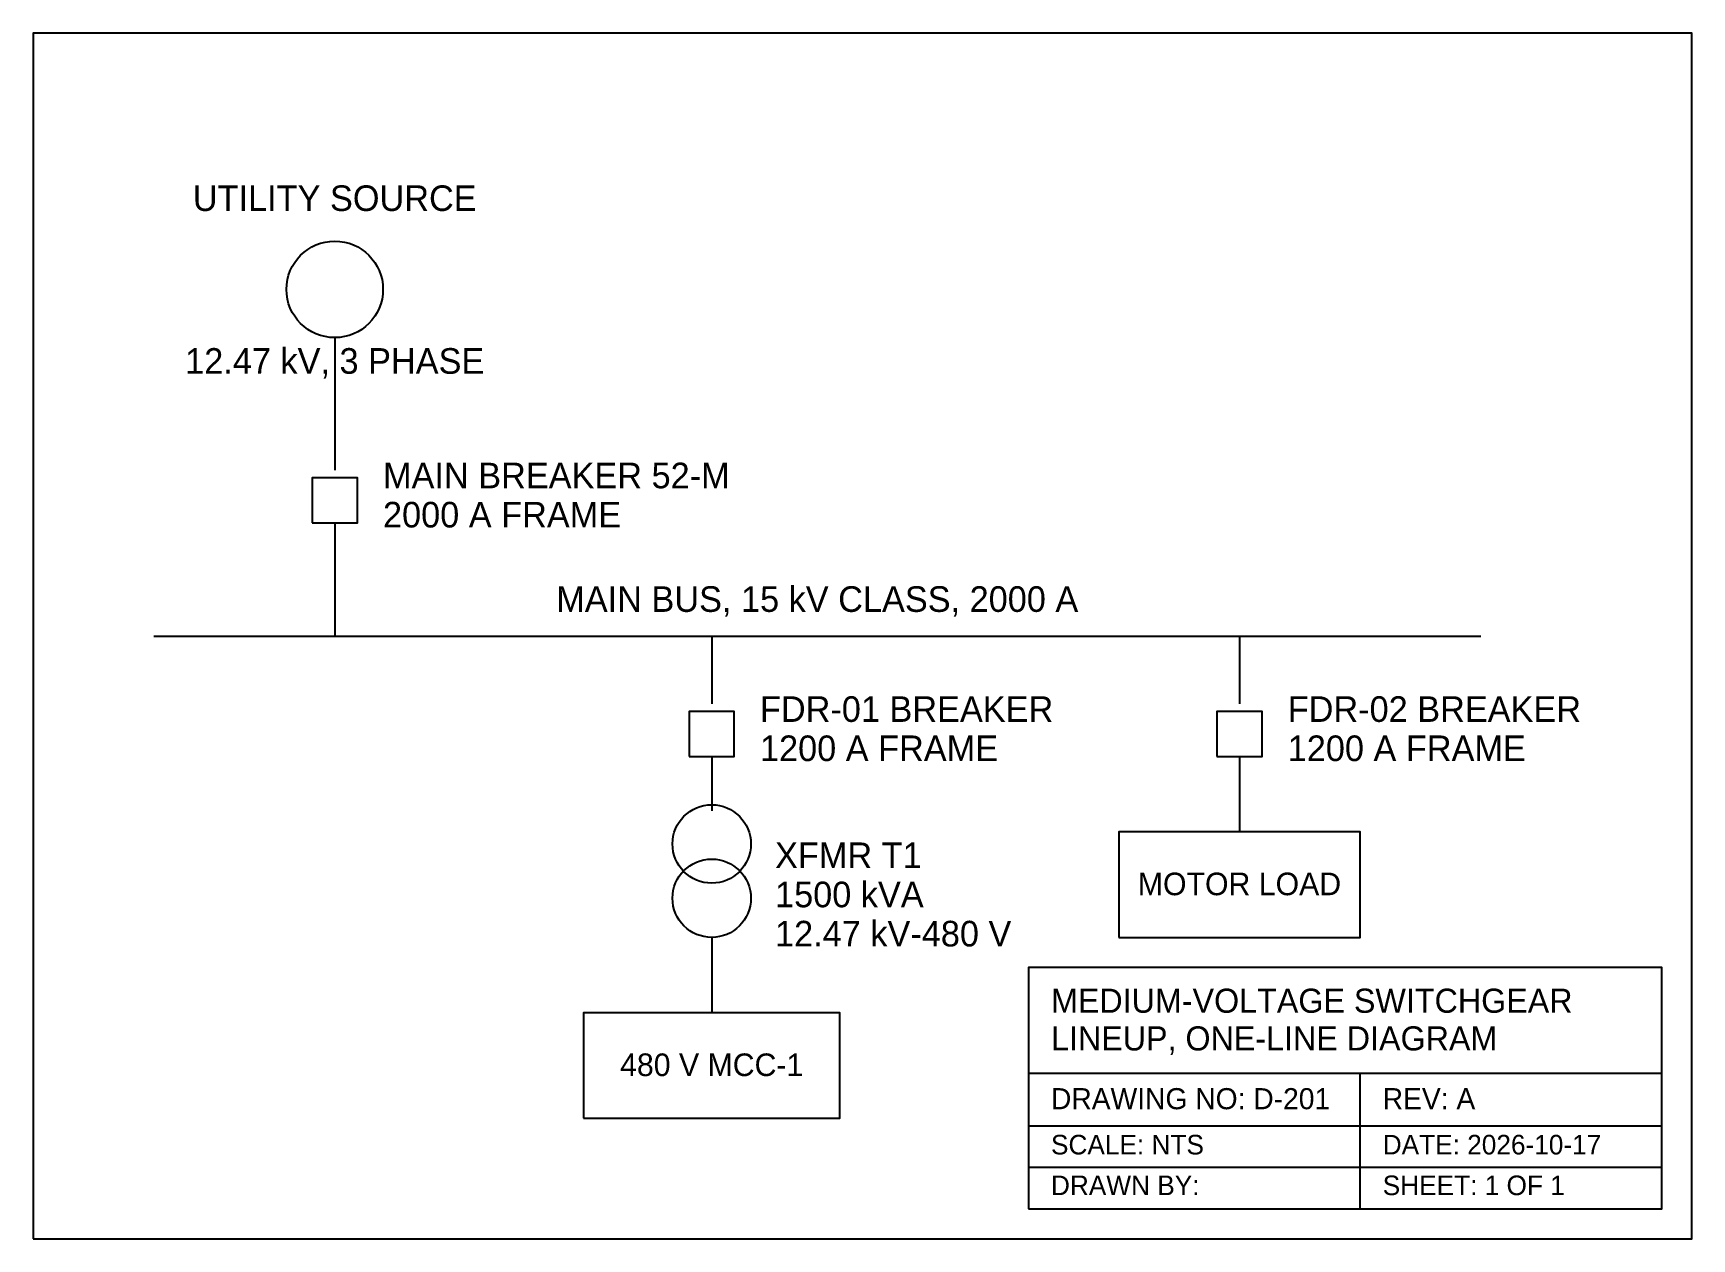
# Model space of a CAD drawing. Header units: millimetres. Extents: x 0 to 110, y 0 to 80.
import ezdxf
from ezdxf.enums import TextEntityAlignment as Align

# ---------------------------------------------------------------- set-up
doc = ezdxf.new("R2010")
doc.units = ezdxf.units.MM
for name, color, linetype in [('BORDER', 7, 'Continuous'), ('BUS', 7, 'Continuous'), ('EQUIPMENT', 7, 'Continuous'), ('TEXT', 7, 'Continuous')]:
    doc.layers.add(name, color=color, linetype=linetype)

msp = doc.modelspace()

# ---------------------------------------------------------------- linework, layer by layer
at = {"layer": 'BORDER'}
for p, q in [((66, 11), (108, 11)), ((88, 7.5), (88, 11)), ((66, 7.5), (108, 7.5)), ((88, 4.75), (88, 7.5)), ((66, 4.75), (108, 4.75)), ((88, 2), (88, 4.75))]:
    msp.add_line(p, q, dxfattribs=at)
for points in [[(0, 0), (110, 0), (110, 80), (0, 80), (0, 0)], [(66, 2), (108, 2), (108, 18), (66, 18), (66, 2)]]:
    msp.add_lwpolyline(points, dxfattribs=at)
at = {"layer": 'BUS'}
for p, q in [((20, 59.8), (20, 51)), ((20, 47.5), (20, 40)), ((8, 40), (96, 40)), ((45, 40), (45, 35.5)), ((80, 40), (80, 35.5)), ((45, 32), (45, 28.4)), ((80, 32), (80, 27)), ((45, 20), (45, 15))]:
    msp.add_line(p, q, dxfattribs=at)
at = {"layer": 'EQUIPMENT'}
for points in [[(18.5, 47.5), (21.5, 47.5), (21.5, 50.5), (18.5, 50.5), (18.5, 47.5)], [(43.5, 32), (46.5, 32), (46.5, 35), (43.5, 35), (43.5, 32)], [(78.5, 32), (81.5, 32), (81.5, 35), (78.5, 35), (78.5, 32)], [(72, 20), (88, 20), (88, 27), (72, 27), (72, 20)], [(36.5, 8), (53.5, 8), (53.5, 15), (36.5, 15), (36.5, 8)]]:
    msp.add_lwpolyline(points, dxfattribs=at)
for centre, radius in [((20, 63), 3.2), ((45, 26.2), 2.6), ((45, 22.6), 2.6)]:
    msp.add_circle(centre, radius, dxfattribs=at)

# ---------------------------------------------------------------- texts
at = {"layer": 'TEXT'}
for s, height, p in [('UTILITY SOURCE', 1.7, (20, 68.2)), ('12.47 kV, 3 PHASE', 1.7, (20, 57.4)), ('MAIN BUS, 15 kV CLASS, 2000 A', 1.7, (52, 41.6)), ('MOTOR LOAD', 1.5, (80, 22.8)), ('480 V MCC-1', 1.5, (45, 10.8))]:
    msp.add_text(s, height=height, dxfattribs=at).set_placement(p, align=Align.CENTER)
for s, height, p in [('MAIN BREAKER 52-M', 1.7, (23.2, 49.8)), ('2000 A FRAME', 1.7, (23.2, 47.2)), ('FDR-01 BREAKER', 1.7, (48.2, 34.3)), ('FDR-02 BREAKER', 1.7, (83.2, 34.3)), ('1200 A FRAME', 1.7, (48.2, 31.7)), ('1200 A FRAME', 1.7, (83.2, 31.7)), ('XFMR T1', 1.7, (49.2, 24.6)), ('1500 kVA', 1.7, (49.2, 22)), ('12.47 kV-480 V', 1.7, (49.2, 19.4)), ('MEDIUM-VOLTAGE SWITCHGEAR', 1.6, (67.5, 15)), ('LINEUP, ONE-LINE DIAGRAM', 1.6, (67.5, 12.5)), ('DRAWING NO: D-201', 1.4, (67.5, 8.6)), ('REV: A', 1.4, (89.5, 8.6)), ('SCALE: NTS', 1.3, (67.5, 5.6)), ('DATE: 2026-10-17', 1.3, (89.5, 5.6)), ('DRAWN BY:', 1.3, (67.5, 2.9)), ('SHEET: 1 OF 1', 1.3, (89.5, 2.9))]:
    msp.add_text(s, height=height, dxfattribs=at).set_placement(p)

doc.saveas('drawing.dxf')
